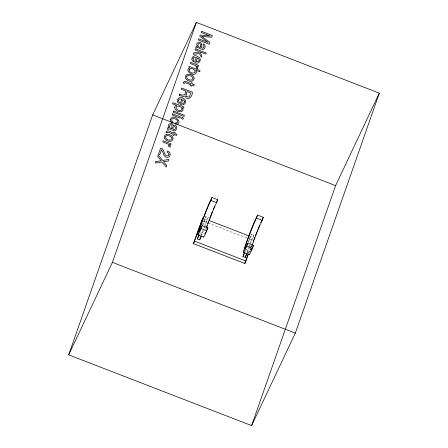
<?xml version="1.0" encoding="UTF-8"?>
<svg xmlns="http://www.w3.org/2000/svg" width="448" height="448" viewBox="0 0 448 448"><rect width="100%" height="100%" fill="white"/><g stroke="black" fill="none" stroke-linecap="round" stroke-linejoin="round"><path stroke-width="0.34" stroke-dasharray="2.24 1.68" d="M202.328 224.801L205.901 216.406L208.191 217.291L205.262 225.646M202.754 225.406L205.901 216.406M201.242 235.329L203.487 228.9M203.717 228.256L204.389 226.33M204.613 225.686L208.191 217.291M203.465 230.787L202.115 234.646L199.83 233.761M204.366 228.217L205.038 226.29M247.906 242.413L251.485 234.018L253.77 234.903L250.393 244.541M246.081 249.441L245.409 251.373L247.694 252.252L249.043 248.399M248.556 242.374L251.485 234.018M247.044 252.297L248.618 247.794M248.847 247.156L251.317 240.083L253.77 234.903M249.267 247.755L250.169 245.185M248.422 253.21L250.001 248.713M250.225 248.069L250.897 246.142M248.69 253.31L250.718 247.526M250.942 246.887L251.39 245.599M247.15 253.406L247.694 252.252M204.702 218.786L208.6 220.298M249.542 236.13L253.439 237.636M203.538 221.256L207.435 222.768M208.085 223.014L247.072 238.095M247.727 238.347L252.274 240.106M203.454 221.592L205.738 222.471M249.032 239.198L251.317 240.083M200.48 231.896L204.288 233.369M246.086 249.519L249.9 250.992M249.542 252.549A20.507 0.997 -68.9 0 1 249.833 251.541M250.202 250.359A20.507 0.997 -68.9 0 1 250.639 249.015M251.412 246.725A20.507 0.997 -68.9 0 1 251.703 245.896M250.712 249.855A16.822 0.818 -68.9 0 1 250.919 249.105M251.518 247.162A16.822 0.818 -68.9 0 1 251.905 245.997M204.07 234.444A20.507 0.997 -68.9 0 1 204.4 233.346M205.806 229.102A20.507 0.997 -68.9 0 1 206.091 228.273M205.912 229.538A16.822 0.818 -68.9 0 1 206.298 228.374"/><path stroke-width="0.67" d="M68.684 354.861L152.673 114.884L196.392 22.4L379.316 93.139L295.327 333.116L251.608 425.6L68.684 354.861L112.403 262.377L196.392 22.4M193.486 243.639L202.754 218.036L193.486 243.639L244.826 263.491L248.466 253.954M201.572 235.794L199.668 239.826L197.378 238.941L198.727 235.088M211.966 197.495A20.507 0.997 -68.9 0 0 200.525 225.635A20.507 0.997 -68.9 0 0 200.777 229.292L202.121 225.613A16.822 0.818 -68.9 0 1 201.253 224.202A16.822 0.818 -68.9 0 1 210.89 200.536L211.977 197.467L217.694 199.679L216.608 202.748A16.822 0.818 -68.9 0 0 206.506 227.746M199.668 239.826L200.788 236.611M203.526 236.802A20.507 0.997 -68.9 0 0 206.489 231.504L207.838 227.819L202.121 225.613M247.15 253.406L245.246 257.438L242.962 256.553L244.311 252.694M257.572 215.118A20.507 0.997 -68.9 0 0 246.131 243.258A20.507 0.997 -68.9 0 0 246.383 246.915L247.733 243.236A16.822 0.818 -68.9 0 1 246.865 241.825A16.822 0.818 -68.9 0 1 256.502 218.159L257.589 215.09L263.306 217.302L262.242 220.326A16.822 0.818 -68.9 0 0 252.118 245.37M245.246 257.438L246.372 254.223M244.826 263.491L247.75 255.136M249.155 254.24A20.507 0.997 -68.9 0 0 252.101 249.127L253.45 245.442L247.733 243.236M251.608 425.6L335.597 185.623L379.316 93.139M207.827 227.847L207.838 227.819A16.822 0.818 -68.9 0 1 207.295 229.062M253.45 245.442L253.439 245.47A16.822 0.818 -68.9 0 1 251.972 248.741M197.378 238.941L199.282 234.914M242.962 256.553L244.866 252.521M217.678 199.707L217.694 199.679A20.507 0.997 -68.9 0 0 217.084 200.844M263.306 217.302L263.29 217.33A20.507 0.997 -68.9 0 0 262.696 218.467M262.22 220.371L256.53 218.114M152.673 114.884L335.597 185.623M210.918 200.491L216.636 202.703M209.25 220.55L248.892 235.878M201.062 228.637L206.78 230.843M246.674 246.26L252.392 248.466M197.882 234.842L203.599 237.048M243.494 252.465L249.206 254.671M194.656 241.175L245.991 261.027M112.403 262.377L295.327 333.116M251.77 249.166A16.822 0.818 -68.9 0 1 251.58 249.558M251.238 250.219A16.822 0.818 -68.9 0 1 251.093 250.488M250.74 251.054A16.822 0.818 -68.9 0 1 250.656 251.16M253.322 241.377A20.507 0.997 -68.9 0 1 253.68 240.419M254.044 239.445A20.507 0.997 -68.9 0 1 254.789 237.462M255.556 235.463A20.507 0.997 -68.9 0 1 256.721 232.473M257.113 231.487A20.507 0.997 -68.9 0 1 257.499 230.518M257.886 229.555A20.507 0.997 -68.9 0 1 259.017 226.789M259.381 225.91A20.507 0.997 -68.9 0 1 259.739 225.058M260.758 222.684A20.507 0.997 -68.9 0 1 261.078 221.962M261.38 221.278A20.507 0.997 -68.9 0 1 261.671 220.629M262.214 219.458A20.507 0.997 -68.9 0 1 262.461 218.938M207.049 229.628A16.822 0.818 -68.9 0 1 206.808 230.16M206.578 230.658A16.822 0.818 -68.9 0 1 206.36 231.118M205.968 231.935A16.822 0.818 -68.9 0 1 205.794 232.282M205.481 232.865A16.822 0.818 -68.9 0 1 205.346 233.094M206.707 226.531A20.507 0.997 -68.9 0 1 207.032 225.63M207.715 223.754A20.507 0.997 -68.9 0 1 208.432 221.822M209.177 219.839A20.507 0.997 -68.9 0 1 209.558 218.842M209.944 217.84A20.507 0.997 -68.9 0 1 210.33 216.838M210.722 215.841A20.507 0.997 -68.9 0 1 211.114 214.85M211.501 213.864A20.507 0.997 -68.9 0 1 212.274 211.932M213.41 209.166A20.507 0.997 -68.9 0 1 213.774 208.286M214.133 207.435A20.507 0.997 -68.9 0 1 214.48 206.612M216.608 201.835A20.507 0.997 -68.9 0 1 216.854 201.314M168.958 145.438L168.694 146.597L170.094 147.14L170.33 146.115L169.35 144.385L170.716 144.911L171.086 143.853L163.195 140.801L162.809 141.921L168.095 144.094L168.958 145.438M178.377 100.38L178.679 101.612L179.452 102.39L179.066 103.488C174.294 100.834 179.665 95.082 183.361 98.426C188.395 100.324 184.38 107.268 180.079 103.986L181.787 99.114L179.284 98.974L178.377 100.38M192.976 58.666L193.278 59.898L194.051 60.676L193.665 61.774C188.894 59.119 194.264 53.368 197.966 56.711C202.994 58.61 198.979 65.554 194.678 62.272L196.386 57.4L193.883 57.266L192.976 58.666M196.426 66.954L196.162 68.113L197.562 68.656L197.803 67.631L196.818 65.901L198.184 66.427L198.554 65.369L190.669 62.317L190.277 63.437L195.563 65.61L196.426 66.954M174.658 107.335C174.059 112.482 185.752 113.674 182.532 107.632L183.579 108.035L183.96 106.949L172.962 102.698L172.57 103.813L176.602 105.37L175.118 106.198L174.658 107.335M173.331 125.67L172.945 128.867L174.233 129.556L175.14 129.002L175.577 127.557L174.502 126.28L174.866 125.238C177.643 125.91 177.094 130.39 174.496 130.805C172.357 130.766 170.492 128.794 168.431 128.873C168.314 129.629 167.871 129.338 167.266 129.052L167.698 127.781L168.98 127.669C165.934 124.029 172.676 121.391 173.331 125.67M201.785 44.358L201.398 47.561L202.692 48.25L203.599 47.69L204.03 46.25L202.961 44.968L203.325 43.926C206.102 44.598 205.554 49.078 202.955 49.493C200.816 49.454 198.951 47.488 196.885 47.561C196.767 48.317 196.33 48.026 195.726 47.746L196.157 46.469L197.439 46.362C194.393 42.722 201.135 40.079 201.785 44.358M170.402 119.616L170.436 120.708A2.906 2.414 25.3 0 0 171.338 122.198L172.581 123.049L172.962 121.962L171.774 120.865L171.858 119.162A1.747 1.45 25.3 0 1 172.934 118.552C174.933 118.39 178.937 120.109 177.302 122.601L175.403 122.903L175.022 123.995C185.125 124.802 173.174 111.748 170.402 119.616M166.118 132.138L166.074 132.574L167.121 132.983L167.742 132.082L173.253 134.148L172.883 135.206L173.964 135.626L174.334 134.562L176.54 135.414L176.932 134.288L174.731 133.437L175.045 132.535L173.964 132.115L173.65 133.017C171.702 133.078 167.132 128.604 166.118 132.138M183.439 82.65L183.4 83.087L184.442 83.49L185.063 82.589L190.574 84.655L190.204 85.719L191.285 86.134L191.654 85.075L193.861 85.926L194.253 84.795L192.052 83.944L192.366 83.042L191.285 82.622L190.971 83.524C189.022 83.591 184.458 79.117 183.439 82.65M171.97 127.445L171.97 128.761C165.872 127.798 172.659 120.926 171.97 127.445M200.43 46.133L200.424 47.454C194.331 46.486 201.113 39.62 200.43 46.133M182.112 108.914C181.53 112.022 176.618 110.208 175.93 107.946C176.025 104.446 181.776 106.411 182.112 108.914M186.094 94.399L186.026 95.934L186.469 96.533L188.793 97.126L189.482 96.538L190.792 92.971L187.096 91.538L186.094 94.399M196.37 72.027C195.07 78.316 183.21 70.498 189.874 67.855L188.866 67.463L189.224 66.433L200.082 70.633L199.702 71.719L195.776 70.202L196.37 72.027M189.129 69.698C188.63 72.358 193.76 74.43 195.104 72.044C195.709 69.266 190.462 67.166 189.129 69.698M165.614 136.662C164.858 139.574 171.214 141.988 171.825 138.538A1.938 1.607 25.3 0 0 171.31 137.189C169.999 135.895 166.662 134.344 165.614 136.662M186.648 76.563C185.892 79.475 192.248 81.889 192.858 78.439A1.938 1.607 25.3 0 0 192.343 77.09C191.033 75.796 187.695 74.245 186.648 76.563M169.002 154.392L168.504 155.59C163.206 157.752 165.396 148.658 160.636 148.114L158.502 154.224L159.751 154.706L161.454 149.85C163.934 151.9 162.837 157.304 167.115 157.405C171.114 157.763 171.231 151.43 167.367 150.965L166.97 152.102L168.409 152.958L169.002 154.392M184.604 101.914L183.534 103.354L181.535 103.247L182.829 99.551L184.307 100.75L184.604 101.914M199.203 60.2L198.134 61.639L196.134 61.533L197.428 57.837L198.906 59.035L199.203 60.2M173.023 138.807C172.178 143.427 165.088 141.288 164.321 137.67C163.985 132.882 170.699 133.762 172.486 136.774A3.494 2.901 25.3 0 1 173.023 138.807M194.062 78.708C193.217 83.328 186.122 81.189 185.354 77.571C185.018 72.783 191.738 73.662 193.519 76.675A3.494 2.901 25.3 0 1 194.062 78.708M155.943 161.532L155.406 163.066L162.075 162.002L166.275 167.104L166.79 165.631L163.458 161.717L168.414 160.989L168.958 159.443L162.613 160.468L158.211 155.053L157.685 156.548L161.252 160.793L155.943 161.532M172.614 113.898L172.217 115.035L180.068 118.07L180.466 116.934L172.614 113.898M173.589 111.104L173.197 112.224L184.016 116.407L184.408 115.287L173.589 111.104M179.542 94.097L179.256 95.71L180.057 95.564L183.316 96.578L184.901 96.034C187.74 101.808 192.388 96.891 192.483 92.221L181.664 88.038L181.233 89.275L185.87 91.067C185.534 95.754 182.997 95.721 179.542 94.097M193.956 52.914L193.458 54.342L199.332 53.558L201.398 57.249L201.897 55.821L199.55 51.654L205.834 54.085L206.209 53.01L195.39 48.826L195.014 49.902L197.971 51.044L198.66 52.377L193.956 52.914M198.873 38.87L198.464 40.046L209.283 44.229L209.894 42.476L201.656 36.333L211.725 37.251L212.341 35.482L201.522 31.298L201.107 32.48L210.246 35.974L200.206 35.067L199.774 36.294L207.99 42.42L198.873 38.87M181.927 117.505L181.53 118.642L183.036 119.218L183.434 118.082L181.927 117.505"/></g></svg>
